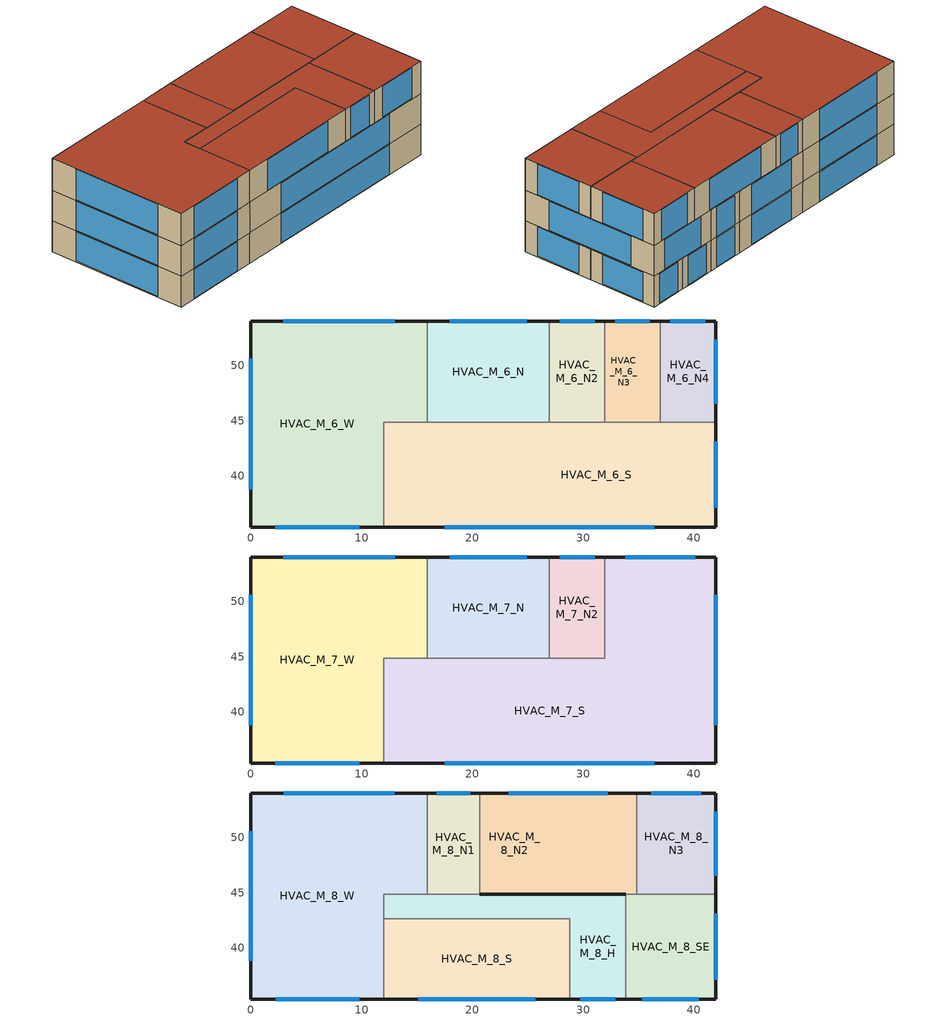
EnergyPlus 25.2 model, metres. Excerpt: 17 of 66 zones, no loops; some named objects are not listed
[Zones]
HVAC_M_6_N
 floor to HVAC_M_5_N1 (Interior Floor): 26.95,54 26.95,44.85 15.9,44.85 15.9,54 z28.6
 wall outside (ASHRAE 189.1-2009 ExtWall Mass ClimateZone 6): 26.95,54 15.9,54 z28.6:32.6
 wall to HVAC_M_6_N2 (Interior Wall): 26.95,44.85 26.95,54 z28.6:32.6
 wall to HVAC_M_6_S (Interior Wall): 15.9,44.85 26.95,44.85 z28.6:32.6
 wall to HVAC_M_6_W (Interior Wall): 15.9,54 15.9,44.85 z28.6:32.6
 window (ASHRAE 189.1-2009 ExtWindow ClimateZone 6): 24.91,54 17.94,54 z28.7:32.5
HVAC_M_6_N2
 floor to HVAC_M_5_N2 (Interior Floor): 31.95,54 31.95,44.85 26.95,44.85 26.95,54 z28.6
 wall outside (ASHRAE 189.1-2009 ExtWall Mass ClimateZone 6): 31.95,54 26.95,54 z28.6:32.6
 wall to HVAC_M_6_N3 (Interior Wall): 31.95,44.85 31.95,54 z28.6:32.6
 wall to HVAC_M_6_S (Interior Wall): 26.95,44.85 31.95,44.85 z28.6:32.6
 window (ASHRAE 189.1-2009 ExtWindow ClimateZone 6): 31.03,54 27.87,54 z28.7:32.5
HVAC_M_6_N3
 floor to HVAC_M_5_N2 (Interior Floor): 35.35,54 35.35,44.85 31.95,44.85 31.95,54 z28.6
 floor to HVAC_M_5_N3 (Interior Floor): 36.95,54 36.95,44.85 35.35,44.85 35.35,54 z28.6
 wall outside (ASHRAE 189.1-2009 ExtWall Mass ClimateZone 6): 36.95,54 31.95,54 z28.6:32.6
 wall to HVAC_M_6_N4 (Interior Wall): 36.95,44.85 36.95,54 z28.6:32.6
 wall to HVAC_M_6_S (Interior Wall): 31.95,44.85 36.95,44.85 z28.6:32.6
 window (ASHRAE 189.1-2009 ExtWindow ClimateZone 6): 36.03,54 32.87,54 z28.7:32.5
HVAC_M_6_N4
 floor to HVAC_M_5_N3 (Interior Floor): 41.95,54 41.95,44.85 36.95,44.85 36.95,54 z28.6
 wall outside (ASHRAE 189.1-2009 ExtWall Mass ClimateZone 6): 41.95,44.85 41.95,54 36.95,54 z28.6:32.6
 wall to HVAC_M_6_S (Interior Wall): 36.95,44.85 41.95,44.85 z28.6:32.6
 window (ASHRAE 189.1-2009 ExtWindow ClimateZone 6): 41.95,46.54 41.95,52.31 / 41.03,54 37.87,54 z28.7:32.5
HVAC_M_6_S
 floor to HVAC_M_5_S (Interior Floor): 20.4,42.65 20.4,35.4 12,35.4 12,42.65 z28.6
 floor to HVAC_M_5_SE (Interior Floor): 41.95,44.85 41.95,35.4 20.4,35.4 20.4,42.65 12,42.65 12,44.85 z28.6
 wall outside (ASHRAE 189.1-2009 ExtWall Mass ClimateZone 6): 12,35.4 41.95,35.4 41.95,44.85 z28.6:32.6
 wall to HVAC_M_6_W (Interior Wall): 15.9,44.85 12,44.85 12,35.4 z28.6:32.6
 window (ASHRAE 189.1-2009 ExtWindow ClimateZone 6): 41.95,37.14 41.95,43.11 / 17.52,35.4 36.43,35.4 z28.7:32.5
HVAC_M_6_W
 floor to HVAC_M_5_W (Interior Floor): 15.9,54 15.9,44.85 12,44.85 12,35.4 0,35.4 0,54 z28.6
 wall outside (ASHRAE 189.1-2009 ExtWall Mass ClimateZone 6): 15.9,54 0,54 0,35.4 12,35.4 z28.6:32.6
 window (ASHRAE 189.1-2009 ExtWindow ClimateZone 6): 12.97,54 2.93,54 / 2.21,35.4 9.79,35.4 / 0,50.57 0,38.83 z28.7:32.5
HVAC_M_7_N
 floor to HVAC_M_6_N (Interior Floor): 26.95,54 26.95,44.85 15.9,44.85 15.9,54 z32.6
 wall outside (ASHRAE 189.1-2009 ExtWall Mass ClimateZone 6): 26.95,54 15.9,54 z32.6:36.6
 wall to HVAC_M_7_N2 (Interior Wall): 26.95,44.85 26.95,54 z32.6:36.6
 wall to HVAC_M_7_S (Interior Wall): 15.9,44.85 26.95,44.85 z32.6:36.6
 wall to HVAC_M_7_W (Interior Wall): 15.9,54 15.9,44.85 z32.6:36.6
 window (ASHRAE 189.1-2009 ExtWindow ClimateZone 6): 24.91,54 17.94,54 z32.7:36.5
HVAC_M_7_N2
 floor to HVAC_M_6_N2 (Interior Floor): 31.95,54 31.95,44.85 26.95,44.85 26.95,54 z32.6
 wall outside (ASHRAE 189.1-2009 ExtWall Mass ClimateZone 6): 31.95,54 26.95,54 z32.6:36.6
 wall to HVAC_M_7_S (Interior Wall): 26.95,44.85 31.95,44.85 31.95,54 z32.6:36.6
 window (ASHRAE 189.1-2009 ExtWindow ClimateZone 6): 31.03,54 27.87,54 z32.7:36.5
HVAC_M_7_S
 floor to HVAC_M_6_S (Interior Floor): 41.95,44.85 41.95,35.4 12,35.4 12,44.85 z32.6
 floor to HVAC_M_6_N3 (Interior Floor): 36.95,54 36.95,44.85 31.95,44.85 31.95,54 z32.6
 floor to HVAC_M_6_N4 (Interior Floor): 41.95,54 41.95,44.85 36.95,44.85 36.95,54 z32.6
 wall outside (ASHRAE 189.1-2009 ExtWall Mass ClimateZone 6): 12,35.4 41.95,35.4 41.95,54 31.95,54 z32.6:36.6
 wall to HVAC_M_7_W (Interior Wall): 15.9,44.85 12,44.85 12,35.4 z32.6:36.6
 window (ASHRAE 189.1-2009 ExtWindow ClimateZone 6): 41.95,38.83 41.95,50.57 / 40.11,54 33.79,54 / 17.52,35.4 36.43,35.4 z32.7:36.5
HVAC_M_7_W
 floor to HVAC_M_6_W (Interior Floor): 15.9,54 15.9,44.85 12,44.85 12,35.4 0,35.4 0,54 z32.6
 wall outside (ASHRAE 189.1-2009 ExtWall Mass ClimateZone 6): 15.9,54 0,54 0,35.4 12,35.4 z32.6:36.6
 window (ASHRAE 189.1-2009 ExtWindow ClimateZone 6): 12.97,54 2.93,54 / 2.21,35.4 9.79,35.4 / 0,50.57 0,38.83 z32.7:36.5
HVAC_M_8_H
 floor to HVAC_M_7_S (Interior Floor): 33.85,44.85 33.85,35.4 28.8,35.4 28.8,42.65 12,42.65 12,44.85 z36.6
 wall outside (Interior Wall): 33.85,44.85 20.65,44.85 z36.6:40.8
 wall outside (ASHRAE 189.1-2009 ExtWall Mass ClimateZone 6): 28.8,35.4 33.85,35.4 z36.6:40.8
 wall to HVAC_M_8_SE (Interior Wall): 33.85,35.4 33.85,44.85 z36.6:40.8
 wall to HVAC_M_8_W (Interior Wall): 15.9,44.85 12,44.85 12,42.65 z36.6:40.8
 wall to HVAC_M_8_N1 (Interior Wall): 20.65,44.85 15.9,44.85 z36.6:40.8
 wall to HVAC_M_8_S (Interior Wall): 12,42.65 28.8,42.65 28.8,35.4 z36.6:40.8
 window (ASHRAE 189.1-2009 ExtWindow ClimateZone 6): 29.73,35.4 32.92,35.4 z36.7:40.7
 roof outside (ASHRAE 189.1-2009 ExtRoof Metal ClimateZone 6): 33.85,35.4 33.85,44.85 12,44.85 12,42.65 28.8,42.65 28.8,35.4 z40.8
HVAC_M_8_N1
 floor to HVAC_M_7_N (Interior Floor): 20.67,53.99 20.67,44.85 15.9,44.85 15.9,53.99 z36.6
 wall outside (ASHRAE 189.1-2009 ExtWall Mass ClimateZone 6): 20.67,53.99 15.9,53.99 z36.6:40.8
 wall to HVAC_M_8_N2 (Interior Wall): 20.67,44.85 20.67,53.99 z36.6:40.8
 wall to HVAC_M_8_W (Interior Wall): 15.9,53.99 15.9,44.85 z36.6:40.8
 window (ASHRAE 189.1-2009 ExtWindow ClimateZone 6): 19.79,53.99 16.78,53.99 z36.7:40.7
 roof outside (ASHRAE 189.1-2009 ExtRoof Metal ClimateZone 6): 20.67,44.85 20.67,53.99 15.9,53.99 15.9,44.85 z40.8
HVAC_M_8_N2
 floor to HVAC_M_7_N (Interior Floor): 26.95,54 26.95,44.85 20.67,44.85 20.67,54 z36.6
 floor to HVAC_M_7_N2 (Interior Floor): 31.95,54 31.95,44.85 26.95,44.85 26.95,54 z36.6
 floor to HVAC_M_7_S (Interior Floor): 34.85,54 34.85,44.85 31.95,44.85 31.95,54 z36.6
 wall outside (ASHRAE 189.1-2009 ExtWall Mass ClimateZone 6): 34.85,54 20.67,54 z36.6:40.8
 wall outside (Interior Wall): 20.67,44.85 33.85,44.85 z36.6:40.8
 wall to HVAC_M_8_N3 (Interior Wall): 34.85,44.85 34.85,54 z36.6:40.8
 wall to HVAC_M_8_SE (Interior Wall): 33.85,44.85 34.85,44.85 z36.6:40.8
 window (ASHRAE 189.1-2009 ExtWindow ClimateZone 6): 32.23,54 23.29,54 z36.7:40.7
 roof outside (ASHRAE 189.1-2009 ExtRoof Metal ClimateZone 6): 34.85,44.85 34.85,54 20.67,54 20.67,44.85 z40.8
HVAC_M_8_N3
 floor to HVAC_M_7_S (Interior Floor): 41.95,54 41.95,44.85 34.85,44.85 34.85,54 z36.6
 wall outside (ASHRAE 189.1-2009 ExtWall Mass ClimateZone 6): 41.95,44.85 41.95,54 34.85,54 z36.6:40.8
 wall to HVAC_M_8_SE (Interior Wall): 34.85,44.85 41.95,44.85 z36.6:40.8
 window (ASHRAE 189.1-2009 ExtWindow ClimateZone 6): 41.95,46.54 41.95,52.31 / 40.64,54 36.16,54 z36.7:40.7
 roof outside (ASHRAE 189.1-2009 ExtRoof Metal ClimateZone 6): 41.95,44.85 41.95,54 34.85,54 34.85,44.85 z40.8
HVAC_M_8_S
 floor to HVAC_M_7_S (Interior Floor): 28.8,42.65 28.8,35.4 12,35.4 12,42.65 z36.6
 wall outside (ASHRAE 189.1-2009 ExtWall Mass ClimateZone 6): 12,35.4 28.8,35.4 z36.6:40.8
 wall to HVAC_M_8_W (Interior Wall): 12,42.65 12,35.4 z36.6:40.8
 window (ASHRAE 189.1-2009 ExtWindow ClimateZone 6): 15.11,35.4 25.69,35.4 z36.7:40.7
 roof outside (ASHRAE 189.1-2009 ExtRoof Metal ClimateZone 6): 28.8,35.4 28.8,42.65 12,42.65 12,35.4 z40.8
HVAC_M_8_SE
 floor to HVAC_M_7_S (Interior Floor): 41.95,44.85 41.95,35.4 33.85,35.4 33.85,44.85 z36.6
 wall outside (ASHRAE 189.1-2009 ExtWall Mass ClimateZone 6): 33.85,35.4 41.95,35.4 41.95,44.85 z36.6:40.8
 window (ASHRAE 189.1-2009 ExtWindow ClimateZone 6): 41.95,37.15 41.95,43.1 / 35.35,35.4 40.45,35.4 z36.7:40.7
 roof outside (ASHRAE 189.1-2009 ExtRoof Metal ClimateZone 6): 41.95,35.4 41.95,44.85 33.85,44.85 33.85,35.4 z40.8
HVAC_M_8_W
 floor to HVAC_M_7_W (Interior Floor): 15.9,54 15.9,44.85 12,44.85 12,35.4 0,35.4 0,54 z36.6
 wall outside (ASHRAE 189.1-2009 ExtWall Mass ClimateZone 6): 15.9,54 0,54 0,35.4 12,35.4 z36.6:40.8
 window (ASHRAE 189.1-2009 ExtWindow ClimateZone 6): 12.96,54 2.94,54 / 2.22,35.4 9.78,35.4 / 0,50.56 0,38.84 z36.7:40.7
 roof outside (ASHRAE 189.1-2009 ExtRoof Metal ClimateZone 6): 12,35.4 12,44.85 15.9,44.85 15.9,54 0,54 0,35.4 z40.8
[Building]
KOMSA: Terrain=City
[Site:Location]
Daejeon.WS: Latitude {deg}=36.3719; Longitude {deg}=127.3722; Time Zone {hr}=9; Elevation {m}=69.8
[SizingPeriod:DesignDay] Day of Month=21; Dry-Bulb Temperature Range Modifier Type=DefaultMultipliers; Barometric Pressure {Pa}=100489; Rain Indicator=No; Snow Indicator=No; Daylight Saving Time Indicator=No; Begin Environment Reset Mode=FullResetAtBeginEnvironment
Name | Month | Day Type | Maximum Dry-Bulb Temperature {C} | Daily Dry-Bulb Temperature Range {deltaC} | Humidity Condition Type | Wetbulb or DewPoint at Maximum Dry-Bulb {C} | Wind Speed {m/s} | Wind Direction {deg} | Solar Model Indicator | ASHRAE Clear Sky Optical Depth for Beam Irradiance (taub) | ASHRAE Clear Sky Optical Depth for Diffuse Irradiance (taud) | Enthalpy at Maximum Dry-Bulb {J/kg} | Sky Clearness
Daejeon.WS Ann Clg .4% Condns DB=>MWB | 8 | SummerDesignDay | 33.1 | 9.5 | Wetbulb | 25.8 | 2.1 | 250 | ASHRAETau2017 | 0.568 | 1.947
Daejeon.WS Ann Clg .4% Condns DP=>MDB | 8 | SummerDesignDay | 29.2 | 7.4 | Dewpoint | 25.9 | 2.1 | 250 | ASHRAETau2017 | 0.568 | 1.947
Daejeon.WS Ann Clg .4% Condns Enth=>MDB | 8 | SummerDesignDay | 31.3 | 7.4 | Enthalpy |  | 2.1 | 250 | ASHRAETau2017 | 0.568 | 1.947 | 85300
Daejeon.WS Ann Clg .4% Condns WB=>MDB | 8 | SummerDesignDay | 31.1 | 8.3 | Wetbulb | 26.9 | 2.1 | 250 | ASHRAETau2017 | 0.568 | 1.947
Daejeon.WS Ann Htg 99% Condns DB | 1 | WinterDesignDay | -8.8 | 0 | Wetbulb | -8.8 | 0.8 | 320 | ASHRAEClearSky |  |  |  | 0
Daejeon.WS Ann Htg 99.6% Condns DB | 1 | WinterDesignDay | -10.7 | 0 | Wetbulb | -10.7 | 0.8 | 320 | ASHRAEClearSky |  |  |  | 0
Daejeon.WS Ann Htg Wind 99% Condns WS=>MCDB | 1 | WinterDesignDay | -1.2 | 0 | Wetbulb | -1.2 | 6.8 | 320 | ASHRAEClearSky |  |  |  | 0
Daejeon.WS Ann Htg Wind 99.6% Condns WS=>MCDB | 1 | WinterDesignDay | -1.8 | 0 | Wetbulb | -1.8 | 8.2 | 320 | ASHRAEClearSky |  |  |  | 0
Daejeon.WS Ann Hum_n 99% Condns DP=>MCDB | 1 | WinterDesignDay | -4.2 | 0 | Dewpoint | -16.4 | 0.8 | 320 | ASHRAEClearSky |  |  |  | 0
Daejeon.WS Ann Hum_n 99.6% Condns DP=>MCDB | 1 | WinterDesignDay | -4.8 | 0 | Dewpoint | -18.4 | 0.8 | 320 | ASHRAEClearSky |  |  |  | 0
Daejeon.WS April .4% Condns DB=>MCWB | 4 | SummerDesignDay | 26.9 | 12.3 | Wetbulb | 16.2 | 2 | 250 | ASHRAETau2017 | 0.591 | 1.711
Daejeon.WS April .4% Condns WB=>MCDB | 4 | SummerDesignDay | 22.9 | 12.3 | Wetbulb | 19.1 | 2 | 250 | ASHRAETau2017 | 0.591 | 1.711
Daejeon.WS April 10% Condns DB=>MCWB | 4 | SummerDesignDay | 20.3 | 15.7 | Wetbulb | 12.4 | 2 | 250 | ASHRAETau2017 | 0.591 | 1.711
Daejeon.WS April 10% Condns WB=>MCDB | 4 | SummerDesignDay | 18.3 | 12.3 | Wetbulb | 13.6 | 2 | 250 | ASHRAETau2017 | 0.591 | 1.711
Daejeon.WS April 2% Condns DB=>MCWB | 4 | SummerDesignDay | 24.5 | 12.3 | Wetbulb | 14.4 | 2 | 250 | ASHRAETau2017 | 0.591 | 1.711
Daejeon.WS April 2% Condns WB=>MCDB | 4 | SummerDesignDay | 21.8 | 12.3 | Wetbulb | 16.7 | 2 | 250 | ASHRAETau2017 | 0.591 | 1.711
Daejeon.WS April 5% Condns DB=>MCWB | 4 | SummerDesignDay | 22.5 | 15.7 | Wetbulb | 13.4 | 2 | 250 | ASHRAETau2017 | 0.591 | 1.711
Daejeon.WS April 5% Condns WB=>MCDB | 4 | SummerDesignDay | 20.1 | 12.3 | Wetbulb | 15.1 | 2 | 250 | ASHRAETau2017 | 0.591 | 1.711
Daejeon.WS August .4% Condns DB=>MCWB | 8 | SummerDesignDay | 35.3 | 7.4 | Wetbulb | 26.4 | 1.6 | 250 | ASHRAETau2017 | 0.568 | 1.947
Daejeon.WS August .4% Condns WB=>MCDB | 8 | SummerDesignDay | 32.5 | 7.4 | Wetbulb | 28 | 1.6 | 250 | ASHRAETau2017 | 0.568 | 1.947
Daejeon.WS August 10% Condns DB=>MCWB | 8 | SummerDesignDay | 30.9 | 9.5 | Wetbulb | 25 | 1.6 | 250 | ASHRAETau2017 | 0.568 | 1.947
Daejeon.WS August 10% Condns WB=>MCDB | 8 | SummerDesignDay | 29.5 | 8.3 | Wetbulb | 25.8 | 1.6 | 250 | ASHRAETau2017 | 0.568 | 1.947
Daejeon.WS August 2% Condns DB=>MCWB | 8 | SummerDesignDay | 33.7 | 7.4 | Wetbulb | 26.3 | 1.6 | 250 | ASHRAETau2017 | 0.568 | 1.947
Daejeon.WS August 2% Condns WB=>MCDB | 8 | SummerDesignDay | 31.5 | 7.4 | Wetbulb | 27.1 | 1.6 | 250 | ASHRAETau2017 | 0.568 | 1.947
Daejeon.WS August 5% Condns DB=>MCWB | 8 | SummerDesignDay | 32.2 | 9.5 | Wetbulb | 25.5 | 1.6 | 250 | ASHRAETau2017 | 0.568 | 1.947
Daejeon.WS August 5% Condns WB=>MCDB | 8 | SummerDesignDay | 30.5 | 8.3 | Wetbulb | 26.4 | 1.6 | 250 | ASHRAETau2017 | 0.568 | 1.947
Daejeon.WS December .4% Condns DB=>MCWB | 12 | SummerDesignDay | 13.5 | 9.4 | Wetbulb | 8.8 | 1.3 | 250 | ASHRAETau2017 | 0.433 | 1.973
Daejeon.WS December .4% Condns WB=>MCDB | 12 | SummerDesignDay | 11.9 | 9.4 | Wetbulb | 9.9 | 1.3 | 250 | ASHRAETau2017 | 0.433 | 1.973
Daejeon.WS December 10% Condns DB=>MCWB | 12 | SummerDesignDay | 7.4 | 11.6 | Wetbulb | 4.6 | 1.3 | 250 | ASHRAETau2017 | 0.433 | 1.973
Daejeon.WS December 10% Condns WB=>MCDB | 12 | SummerDesignDay | 7.2 | 10.9 | Wetbulb | 4.8 | 1.3 | 250 | ASHRAETau2017 | 0.433 | 1.973
Daejeon.WS December 2% Condns DB=>MCWB | 12 | SummerDesignDay | 11 | 9.4 | Wetbulb | 7.2 | 1.3 | 250 | ASHRAETau2017 | 0.433 | 1.973
Daejeon.WS December 2% Condns WB=>MCDB | 12 | SummerDesignDay | 10.2 | 9.4 | Wetbulb | 8 | 1.3 | 250 | ASHRAETau2017 | 0.433 | 1.973
Daejeon.WS December 5% Condns DB=>MCWB | 12 | SummerDesignDay | 9.1 | 11.6 | Wetbulb | 5.9 | 1.3 | 250 | ASHRAETau2017 | 0.433 | 1.973
Daejeon.WS December 5% Condns WB=>MCDB | 12 | SummerDesignDay | 8.7 | 10.9 | Wetbulb | 6.3 | 1.3 | 250 | ASHRAETau2017 | 0.433 | 1.973
Daejeon.WS February .4% Condns DB=>MCWB | 2 | SummerDesignDay | 15.2 | 10.3 | Wetbulb | 10.2 | 1.6 | 250 | ASHRAETau2017 | 0.48 | 1.879
Daejeon.WS February .4% Condns WB=>MCDB | 2 | SummerDesignDay | 13.7 | 10.3 | Wetbulb | 11.6 | 1.6 | 250 | ASHRAETau2017 | 0.48 | 1.879
Daejeon.WS February 10% Condns DB=>MCWB | 2 | SummerDesignDay | 7.9 | 12.5 | Wetbulb | 3.8 | 1.6 | 250 | ASHRAETau2017 | 0.48 | 1.879
Daejeon.WS February 10% Condns WB=>MCDB | 2 | SummerDesignDay | 7.3 | 11.5 | Wetbulb | 4.2 | 1.6 | 250 | ASHRAETau2017 | 0.48 | 1.879
Daejeon.WS February 2% Condns DB=>MCWB | 2 | SummerDesignDay | 11.9 | 10.3 | Wetbulb | 6.6 | 1.6 | 250 | ASHRAETau2017 | 0.48 | 1.879
Daejeon.WS February 2% Condns WB=>MCDB | 2 | SummerDesignDay | 10.7 | 10.3 | Wetbulb | 7.8 | 1.6 | 250 | ASHRAETau2017 | 0.48 | 1.879
Daejeon.WS February 5% Condns DB=>MCWB | 2 | SummerDesignDay | 9.9 | 12.5 | Wetbulb | 5.4 | 1.6 | 250 | ASHRAETau2017 | 0.48 | 1.879
Daejeon.WS February 5% Condns WB=>MCDB | 2 | SummerDesignDay | 9.1 | 11.5 | Wetbulb | 5.7 | 1.6 | 250 | ASHRAETau2017 | 0.48 | 1.879
Daejeon.WS January .4% Condns DB=>MCWB | 1 | SummerDesignDay | 11.2 | 9.3 | Wetbulb | 7.5 | 1.5 | 250 | ASHRAETau2017 | 0.436 | 1.945
Daejeon.WS January .4% Condns WB=>MCDB | 1 | SummerDesignDay | 10.6 | 9.3 | Wetbulb | 8.2 | 1.5 | 250 | ASHRAETau2017 | 0.436 | 1.945
Daejeon.WS January 10% Condns DB=>MCWB | 1 | SummerDesignDay | 4.7 | 10.7 | Wetbulb | 2 | 1.5 | 250 | ASHRAETau2017 | 0.436 | 1.945
Daejeon.WS January 10% Condns WB=>MCDB | 1 | SummerDesignDay | 4.4 | 9.7 | Wetbulb | 2.3 | 1.5 | 250 | ASHRAETau2017 | 0.436 | 1.945
Daejeon.WS January 2% Condns DB=>MCWB | 1 | SummerDesignDay | 8.2 | 9.3 | Wetbulb | 4.5 | 1.5 | 250 | ASHRAETau2017 | 0.436 | 1.945
Daejeon.WS January 2% Condns WB=>MCDB | 1 | SummerDesignDay | 7.5 | 9.3 | Wetbulb | 5.4 | 1.5 | 250 | ASHRAETau2017 | 0.436 | 1.945
Daejeon.WS January 5% Condns DB=>MCWB | 1 | SummerDesignDay | 6.3 | 10.7 | Wetbulb | 3.2 | 1.5 | 250 | ASHRAETau2017 | 0.436 | 1.945
Daejeon.WS January 5% Condns WB=>MCDB | 1 | SummerDesignDay | 5.6 | 9.7 | Wetbulb | 3.7 | 1.5 | 250 | ASHRAETau2017 | 0.436 | 1.945
Daejeon.WS July .4% Condns DB=>MCWB | 7 | SummerDesignDay | 34.9 | 7.1 | Wetbulb | 27 | 1.7 | 250 | ASHRAETau2017 | 0.621 | 1.818
Daejeon.WS July .4% Condns WB=>MCDB | 7 | SummerDesignDay | 32.4 | 7.1 | Wetbulb | 27.9 | 1.7 | 250 | ASHRAETau2017 | 0.621 | 1.818
Daejeon.WS July 10% Condns DB=>MCWB | 7 | SummerDesignDay | 30.1 | 9.3 | Wetbulb | 24.8 | 1.7 | 250 | ASHRAETau2017 | 0.621 | 1.818
Daejeon.WS July 10% Condns WB=>MCDB | 7 | SummerDesignDay | 28.9 | 8.1 | Wetbulb | 25.6 | 1.7 | 250 | ASHRAETau2017 | 0.621 | 1.818
Daejeon.WS July 2% Condns DB=>MCWB | 7 | SummerDesignDay | 32.9 | 7.1 | Wetbulb | 25.9 | 1.7 | 250 | ASHRAETau2017 | 0.621 | 1.818
Daejeon.WS July 2% Condns WB=>MCDB | 7 | SummerDesignDay | 31 | 7.1 | Wetbulb | 26.9 | 1.7 | 250 | ASHRAETau2017 | 0.621 | 1.818
Daejeon.WS July 5% Condns DB=>MCWB | 7 | SummerDesignDay | 31.5 | 9.3 | Wetbulb | 25.3 | 1.7 | 250 | ASHRAETau2017 | 0.621 | 1.818
Daejeon.WS July 5% Condns WB=>MCDB | 7 | SummerDesignDay | 29.8 | 8.1 | Wetbulb | 26.2 | 1.7 | 250 | ASHRAETau2017 | 0.621 | 1.818
Daejeon.WS June .4% Condns DB=>MCWB | 6 | SummerDesignDay | 32 | 9.7 | Wetbulb | 21 | 1.6 | 250 | ASHRAETau2017 | 0.672 | 1.649
Daejeon.WS June .4% Condns WB=>MCDB | 6 | SummerDesignDay | 27.7 | 9.7 | Wetbulb | 24.3 | 1.6 | 250 | ASHRAETau2017 | 0.672 | 1.649
Daejeon.WS June 10% Condns DB=>MCWB | 6 | SummerDesignDay | 28 | 12.3 | Wetbulb | 20.2 | 1.6 | 250 | ASHRAETau2017 | 0.672 | 1.649
Daejeon.WS June 10% Condns WB=>MCDB | 6 | SummerDesignDay | 25.8 | 8.9 | Wetbulb | 21.8 | 1.6 | 250 | ASHRAETau2017 | 0.672 | 1.649
Daejeon.WS June 2% Condns DB=>MCWB | 6 | SummerDesignDay | 30.3 | 9.7 | Wetbulb | 20.8 | 1.6 | 250 | ASHRAETau2017 | 0.672 | 1.649
Daejeon.WS June 2% Condns WB=>MCDB | 6 | SummerDesignDay | 26.8 | 9.7 | Wetbulb | 23.4 | 1.6 | 250 | ASHRAETau2017 | 0.672 | 1.649
Daejeon.WS June 5% Condns DB=>MCWB | 6 | SummerDesignDay | 29.2 | 12.3 | Wetbulb | 20.5 | 1.6 | 250 | ASHRAETau2017 | 0.672 | 1.649
Daejeon.WS June 5% Condns WB=>MCDB | 6 | SummerDesignDay | 26.2 | 8.9 | Wetbulb | 22.6 | 1.6 | 250 | ASHRAETau2017 | 0.672 | 1.649
Daejeon.WS March .4% Condns DB=>MCWB | 3 | SummerDesignDay | 20.9 | 11.3 | Wetbulb | 12.4 | 1.9 | 250 | ASHRAETau2017 | 0.563 | 1.725
Daejeon.WS March .4% Condns WB=>MCDB | 3 | SummerDesignDay | 18.2 | 11.3 | Wetbulb | 14.3 | 1.9 | 250 | ASHRAETau2017 | 0.563 | 1.725
Daejeon.WS March 10% Condns DB=>MCWB | 3 | SummerDesignDay | 13.7 | 14.3 | Wetbulb | 7.9 | 1.9 | 250 | ASHRAETau2017 | 0.563 | 1.725
Daejeon.WS March 10% Condns WB=>MCDB | 3 | SummerDesignDay | 12.6 | 11.9 | Wetbulb | 8.5 | 1.9 | 250 | ASHRAETau2017 | 0.563 | 1.725
Daejeon.WS March 2% Condns DB=>MCWB | 3 | SummerDesignDay | 18 | 11.3 | Wetbulb | 10.3 | 1.9 | 250 | ASHRAETau2017 | 0.563 | 1.725
Daejeon.WS March 2% Condns WB=>MCDB | 3 | SummerDesignDay | 16.3 | 11.3 | Wetbulb | 12.2 | 1.9 | 250 | ASHRAETau2017 | 0.563 | 1.725
Daejeon.WS March 5% Condns DB=>MCWB | 3 | SummerDesignDay | 15.7 | 14.3 | Wetbulb | 8.9 | 1.9 | 250 | ASHRAETau2017 | 0.563 | 1.725
Daejeon.WS March 5% Condns WB=>MCDB | 3 | SummerDesignDay | 13.8 | 11.9 | Wetbulb | 10.1 | 1.9 | 250 | ASHRAETau2017 | 0.563 | 1.725
Daejeon.WS May .4% Condns DB=>MCWB | 5 | SummerDesignDay | 29.8 | 11.8 | Wetbulb | 17.9 | 1.8 | 250 | ASHRAETau2017 | 0.604 | 1.726
Daejeon.WS May .4% Condns WB=>MCDB | 5 | SummerDesignDay | 25.4 | 11.8 | Wetbulb | 21.6 | 1.8 | 250 | ASHRAETau2017 | 0.604 | 1.726
Daejeon.WS May 10% Condns DB=>MCWB | 5 | SummerDesignDay | 25 | 14.5 | Wetbulb | 16.4 | 1.8 | 250 | ASHRAETau2017 | 0.604 | 1.726
Daejeon.WS May 10% Condns WB=>MCDB | 5 | SummerDesignDay | 22.4 | 11.2 | Wetbulb | 17.6 | 1.8 | 250 | ASHRAETau2017 | 0.604 | 1.726
Daejeon.WS May 2% Condns DB=>MCWB | 5 | SummerDesignDay | 27.9 | 11.8 | Wetbulb | 17.2 | 1.8 | 250 | ASHRAETau2017 | 0.604 | 1.726
Daejeon.WS May 2% Condns WB=>MCDB | 5 | SummerDesignDay | 24.5 | 11.8 | Wetbulb | 19.8 | 1.8 | 250 | ASHRAETau2017 | 0.604 | 1.726
Daejeon.WS May 5% Condns DB=>MCWB | 5 | SummerDesignDay | 26.5 | 14.5 | Wetbulb | 16.8 | 1.8 | 250 | ASHRAETau2017 | 0.604 | 1.726
Daejeon.WS May 5% Condns WB=>MCDB | 5 | SummerDesignDay | 23.4 | 11.2 | Wetbulb | 18.6 | 1.8 | 250 | ASHRAETau2017 | 0.604 | 1.726
Daejeon.WS November .4% Condns DB=>MCWB | 11 | SummerDesignDay | 20.8 | 10.5 | Wetbulb | 14.6 | 1.3 | 250 | ASHRAETau2017 | 0.461 | 1.979
Daejeon.WS November .4% Condns WB=>MCDB | 11 | SummerDesignDay | 18.9 | 10.5 | Wetbulb | 16.2 | 1.3 | 250 | ASHRAETau2017 | 0.461 | 1.979
Daejeon.WS November 10% Condns DB=>MCWB | 11 | SummerDesignDay | 14.6 | 13 | Wetbulb | 10.8 | 1.3 | 250 | ASHRAETau2017 | 0.461 | 1.979
Daejeon.WS November 10% Condns WB=>MCDB | 11 | SummerDesignDay | 14.1 | 10.7 | Wetbulb | 11.3 | 1.3 | 250 | ASHRAETau2017 | 0.461 | 1.979
Daejeon.WS November 2% Condns DB=>MCWB | 11 | SummerDesignDay | 18.2 | 10.5 | Wetbulb | 13 | 1.3 | 250 | ASHRAETau2017 | 0.461 | 1.979
Daejeon.WS November 2% Condns WB=>MCDB | 11 | SummerDesignDay | 16.8 | 10.5 | Wetbulb | 14.3 | 1.3 | 250 | ASHRAETau2017 | 0.461 | 1.979
Daejeon.WS November 5% Condns DB=>MCWB | 11 | SummerDesignDay | 16.4 | 13 | Wetbulb | 12.1 | 1.3 | 250 | ASHRAETau2017 | 0.461 | 1.979
Daejeon.WS November 5% Condns WB=>MCDB | 11 | SummerDesignDay | 15.7 | 10.7 | Wetbulb | 12.9 | 1.3 | 250 | ASHRAETau2017 | 0.461 | 1.979
Daejeon.WS October .4% Condns DB=>MCWB | 10 | SummerDesignDay | 25.5 | 11.1 | Wetbulb | 18.6 | 1.2 | 250 | ASHRAETau2017 | 0.477 | 2.005
Daejeon.WS October .4% Condns WB=>MCDB | 10 | SummerDesignDay | 23.6 | 11.1 | Wetbulb | 21.4 | 1.2 | 250 | ASHRAETau2017 | 0.477 | 2.005
Daejeon.WS October 10% Condns DB=>MCWB | 10 | SummerDesignDay | 20.9 | 12.3 | Wetbulb | 15.7 | 1.2 | 250 | ASHRAETau2017 | 0.477 | 2.005
Daejeon.WS October 10% Condns WB=>MCDB | 10 | SummerDesignDay | 19.9 | 9.6 | Wetbulb | 16.5 | 1.2 | 250 | ASHRAETau2017 | 0.477 | 2.005
Daejeon.WS October 2% Condns DB=>MCWB | 10 | SummerDesignDay | 23.9 | 11.1 | Wetbulb | 17.3 | 1.2 | 250 | ASHRAETau2017 | 0.477 | 2.005
Daejeon.WS October 2% Condns WB=>MCDB | 10 | SummerDesignDay | 21.7 | 11.1 | Wetbulb | 19.3 | 1.2 | 250 | ASHRAETau2017 | 0.477 | 2.005
Daejeon.WS October 5% Condns DB=>MCWB | 10 | SummerDesignDay | 22.4 | 12.3 | Wetbulb | 16.6 | 1.2 | 250 | ASHRAETau2017 | 0.477 | 2.005
Daejeon.WS October 5% Condns WB=>MCDB | 10 | SummerDesignDay | 20.7 | 9.6 | Wetbulb | 17.7 | 1.2 | 250 | ASHRAETau2017 | 0.477 | 2.005
Daejeon.WS September .4% Condns DB=>MCWB | 9 | SummerDesignDay | 30.8 | 9.1 | Wetbulb | 23 | 1.4 | 250 | ASHRAETau2017 | 0.494 | 2.087
Daejeon.WS September .4% Condns WB=>MCDB | 9 | SummerDesignDay | 28.2 | 9.1 | Wetbulb | 25.1 | 1.4 | 250 | ASHRAETau2017 | 0.494 | 2.087
Daejeon.WS September 10% Condns DB=>MCWB | 9 | SummerDesignDay | 26.5 | 10.4 | Wetbulb | 20.8 | 1.4 | 250 | ASHRAETau2017 | 0.494 | 2.087
Daejeon.WS September 10% Condns WB=>MCDB | 9 | SummerDesignDay | 25.1 | 8.1 | Wetbulb | 22 | 1.4 | 250 | ASHRAETau2017 | 0.494 | 2.087
Daejeon.WS September 2% Condns DB=>MCWB | 9 | SummerDesignDay | 29 | 9.1 | Wetbulb | 21.9 | 1.4 | 250 | ASHRAETau2017 | 0.494 | 2.087
Daejeon.WS September 2% Condns WB=>MCDB | 9 | SummerDesignDay | 27 | 9.1 | Wetbulb | 24.1 | 1.4 | 250 | ASHRAETau2017 | 0.494 | 2.087
Daejeon.WS September 5% Condns DB=>MCWB | 9 | SummerDesignDay | 27.7 | 10.4 | Wetbulb | 21.4 | 1.4 | 250 | ASHRAETau2017 | 0.494 | 2.087
Daejeon.WS September 5% Condns WB=>MCDB | 9 | SummerDesignDay | 25.7 | 8.1 | Wetbulb | 23 | 1.4 | 250 | ASHRAETau2017 | 0.494 | 2.087
[Site:GroundTemperature:Undisturbed:KusudaAchenbach]
GHX Ground Temps: 4, 920, 2400, 14.5, 10, 15
[Material] Thermal Absorptance=0.9
Name | Roughness | Thickness {m} | Conductivity {W/m-K} | Density {kg/m3} | Specific Heat {J/kg-K} | Solar Absorptance | Visible Absorptance
1/2IN Gypsum | Smooth | 0.0127 | 0.16 | 784.9 | 830 | 0.4 | 0.4
1IN Stucco | Smooth | 0.0253 | 0.6918 | 1858 | 837 | 0.92 | 0.92
8IN Concrete HW | MediumRough | 0.2033 | 1.7296 | 2243 | 837 | 0.65 | 0.65
F16 Acoustic tile | MediumSmooth | 0.0191 | 0.06 | 368 | 590 | 0.3 | 0.3
G01a 19mm gypsum board | MediumSmooth | 0.019 | 0.16 | 800 | 1090 | 0.4 | 0.4
M11 100mm lightweight concrete | MediumRough | 0.1016 | 0.53 | 1280 | 840 | 0.5 | 0.5
Metal Decking; Metal Roofing | MediumSmooth | 0.0015 | 45.006 | 7680 | 418.4 | 0.6 | 0.6
Roof Insulation [25] | MediumRough | 0.263 | 0.049 | 265 | 836.8 | 0.7 | 0.7
Wall Insulation [42] | MediumRough | 0.0914 | 0.0432 | 91 | 837 | 0.5 | 0.5
[Material:AirGap]
Name | Thermal Resistance {m2-K/W}
F04 Wall air space resistance | 0.15
F05 Ceiling air space resistance | 0.18
[WindowMaterial:Glazing]
Theoretical Glass [216]: Optical Data Type=SpectralAverage; Thickness {m}=0.003; Solar Transmittance at Normal Incidence=0.3801; Front Side Solar Reflectance at Normal Incidence=0.5699; Back Side Solar Reflectance at Normal Incidence=0; Visible Transmittance at Normal Incidence=0.5079; Front Side Visible Reflectance at Normal Incidence=0.4421; Back Side Visible Reflectance at Normal Incidence=0; Infrared Transmittance at Normal Incidence=0; Front Side Infrared Hemispherical Emissivity=0.9; Back Side Infrared Hemispherical Emissivity=0.9; Conductivity {W/m-K}=0.0133; Dirt Correction Factor for Solar and Visible Transmittance=1; Solar Diffusing=No
[Construction]
ASHRAE 189.1-2009 ExtRoof Metal ClimateZone 6: Metal Roofing, Roof Insulation [25], Metal Decking
ASHRAE 189.1-2009 ExtWall Mass ClimateZone 6: 1IN Stucco, 8IN Concrete HW, Wall Insulation [42], 1/2IN Gypsum
ASHRAE 189.1-2009 ExtWindow ClimateZone 6: Theoretical Glass [216]
Interior Floor: F16 Acoustic tile, F05 Ceiling air space resistance, M11 100mm lightweight concrete
Interior Wall: G01a 19mm gypsum board, F04 Wall air space resistance, G01a 19mm gypsum board
[Zone] Multiplier=1; Part of Total Floor Area=Yes
HVAC_M_6_N; HVAC_M_6_N2; HVAC_M_6_N3; HVAC_M_6_N4; HVAC_M_6_S; HVAC_M_6_W; HVAC_M_7_N; HVAC_M_7_N2; HVAC_M_7_S; HVAC_M_7_W; HVAC_M_8_H; HVAC_M_8_N1; HVAC_M_8_N2; HVAC_M_8_N3; HVAC_M_8_S; HVAC_M_8_SE; HVAC_M_8_W
[Space] Space Type=189.1-2009 - Office - OpenOffice - CZ4-8
Name | Zone
M_6_N | HVAC_M_6_N
M_6_N2 | HVAC_M_6_N2
M_6_N3 | HVAC_M_6_N3
M_6_N4 | HVAC_M_6_N4
M_6_S | HVAC_M_6_S
M_6_W | HVAC_M_6_W
M_7_N | HVAC_M_7_N
M_7_N2 | HVAC_M_7_N2
M_7_S | HVAC_M_7_S
M_7_W | HVAC_M_7_W
M_8_H | HVAC_M_8_H
M_8_N1 | HVAC_M_8_N1
M_8_N2 | HVAC_M_8_N2
M_8_N3 | HVAC_M_8_N3
M_8_S | HVAC_M_8_S
M_8_SE | HVAC_M_8_SE
M_8_W | HVAC_M_8_W
[SpaceList]
189.1-2009 - Office - OpenOffice - CZ4-8: S_3_E1, M_7_N, M_1_E, Basement, M_7_W, S_3_W3, M_1_W, M_1_M, M_8_N3, M_5_W, S_1_S, S_1_H, M_5_SE, S_1_NW, S_3_E2, S_2_E2, S_1_E3, M_2_E, S_1_E2, S_1_E1, M_8_S, M_2_W, S_2_S, M_8_H, S_4_H, S_2_E1, M_6_N, S_3_W1, S_3_W2, S_2_NW, S_2_H, M_3_W, M_3_E
[Lights]
189.1-2009 - Office - OpenOffice - CZ4-8 Lights: Zone or ZoneList or Space or SpaceList=189.1-2009 - Office - OpenOffice - CZ4-8; Schedule=Office Bldg Light; Design Level Calculation Method=Watts/Area; Watts per Floor Area {W/m2}=10.6563
[People]
189.1-2009 - Office - OpenOffice - CZ4-8 People: Zone or ZoneList or Space or SpaceList=189.1-2009 - Office - OpenOffice - CZ4-8; Number of People Schedule=Office Work Occ; Number of People Calculation Method=People/Area; People per Floor Area {person/m2}=0.0565105; Fraction Radiant=0.3; Activity Level Schedule=Office Activity
[ElectricEquipment]
189.1-2009 - Office - OpenOffice - CZ4-8 Electric Equipment: Zone or ZoneList or Space or SpaceList=189.1-2009 - Office - OpenOffice - CZ4-8; Schedule=Office Bldg Equip; Design Level Calculation Method=Watts/Area; Watts per Floor Area {W/m2}=7.64238
[ZoneInfiltration:DesignFlowRate]
189.1-2009 - Office - OpenOffice - CZ4-8 Infiltration: Zone or ZoneList or Space or SpaceList=189.1-2009 - Office - OpenOffice - CZ4-8; Schedule=Office Infil Quarter On; Design Flow Rate Calculation Method=Flow/ExteriorArea; Flow Rate per Exterior Surface Area {m3/s-m2}=0.000226568; Density Basis=Outdoor
[GroundHeatExchanger:System]
GHX: Design Flow Rate {m3/s}=0.05; Undisturbed Ground Temperature Model Type=Site:GroundTemperature:Undisturbed:KusudaAchenbach; Undisturbed Ground Temperature Model=GHX Ground Temps; Ground Thermal Conductivity {W/m-K}=4; Ground Thermal Heat Capacity {J/m3-K}=2.4E+06; GHE:Vertical:ResponseFactors Object=GHX Response Factors
[GroundHeatExchanger:Vertical:Properties]
GHX Properties: Depth of Top of Borehole {m}=1; Borehole Length {m}=150; Borehole Diameter {m}=0.075; Grout Thermal Conductivity {W/m-K}=0.8; Grout Thermal Heat Capacity {J/m3-K}=3.9E+06; Pipe Thermal Conductivity {W/m-K}=0.389; Pipe Thermal Heat Capacity {J/m3-K}=1.77E+06; Pipe Outer Diameter {m}=0.0267; Pipe Thickness {m}=0.00243; U-Tube Distance {m}=0.0521
[GroundHeatExchanger:ResponseFactors]
GHX Response Factors: GHE:Vertical:Properties Object=GHX Properties; Number of Boreholes=50; G-Function Reference Ratio=0.0005; g-Function Ln(T/Ts) Value 1=-15.2996; g-Function g Value 1=-0.348322; g-Function Ln(T/Ts) Value 2=-14.201; g-Function g Value 2=0.022208; g-Function Ln(T/Ts) Value 3=-13.2202; g-Function g Value 3=0.412345; g-Function Ln(T/Ts) Value 4=-12.2086; g-Function g Value 4=0.867498; g-Function Ln(T/Ts) Value 5=-11.1888; g-Function g Value 5=1.357839; g-Function Ln(T/Ts) Value 6=-10.1816; g-Function g Value 6=1.852917; g-Function Ln(T/Ts) Value 7=-9.1815; g-Function g Value 7=2.345321; g-Function Ln(T/Ts) Value 8=-8.6809; g-Function g Value 8=2.593
[Schedule:Day:Interval]
Office Bldg Light Rule 1 Day Schedule: No, 24:00, 0.05
Office Bldg Light Default Schedule: No, 05:00, 0.05, 07:00, 0.1, 08:00, 0.3, 17:00, 0.9, 18:00, 0.7, 20:00, 0.5, 22:00, 0.3, 23:00, 0.1, 24:00, 0.05
Office Bldg Light Rule 2 Day Schedule: No, 06:00, 0.05, 08:00, 0.1, 14:00, 0.5, 17:00, 0.15, 24:00, 0.05
Office Bldg Light Summer Design Day; Office Bldg Equip Summer Design Day; Office Infil Quarter On Rule 1 Day Schedule: No, 24:00, 1
Office Bldg Light Winter Design Day; Office Bldg Occ Rule 1 Day Schedule; Office Bldg Occ Winter Design Day; Office Bldg Equip Winter Design Day: No, 24:00, 0
Office Bldg Occ Default Schedule: No, 06:00, 0, 07:00, 0.1, 08:00, 0.2, 12:00, 0.85, 13:00, 0.5, 17:00, 0.85, 18:00, 0.7, 20:00, 0.4, 22:00, 0.1, 24:00, 0.05
Office Bldg Occ Rule 2 Day Schedule: No, 06:00, 0, 08:00, 0.1, 14:00, 0.4, 17:00, 0.1, 24:00, 0
Office Bldg Occ Summer Design Day: No, 06:00, 0, 22:00, 1, 24:00, 0.05
Office Activity Default Schedule; Office Activity Summer Design Day; Office Activity Winter Design Day: No, 24:00, 132
Office Bldg Equip Rule 1 Day Schedule: No, 24:00, 0.3
Office Bldg Equip Default Schedule: No, 08:00, 0.4, 12:00, 0.9, 13:00, 0.8, 17:00, 0.9, 18:00, 0.8, 20:00, 0.6, 22:00, 0.5, 24:00, 0.4
Office Bldg Equip Rule 2 Day Schedule: No, 06:00, 0.3, 08:00, 0.4, 14:00, 0.5, 17:00, 0.35, 24:00, 0.3
Office Infil Quarter On Default Schedule; Office Infil Quarter On Summer Design Day: No, 06:00, 1, 22:00, 0.25, 24:00, 1
Office Infil Quarter On Rule 2 Day Schedule; Office Infil Quarter On Winter Design Day: No, 06:00, 1, 18:00, 0.25, 24:00, 1
[Schedule:Week:Daily]
Office Bldg Light Week Rule - Jan1-Dec31: Office Bldg Light Rule 1 Day Schedule, Office Bldg Light Default Schedule, Office Bldg Light Default Schedule, Office Bldg Light Default Schedule, Office Bldg Light Default Schedule, Office Bldg Light Default Schedule, Office Bldg Light Rule 2 Day Schedule, Office Bldg Light Default Schedule, Office Bldg Light Summer Design Day, Office Bldg Light Winter Design Day, Office Bldg Light Default Schedule, Office Bldg Light Default Schedule
Office Work Occ Week Rule - Jan1-Dec31: Office Bldg Occ Rule 1 Day Schedule, Office Bldg Occ Default Schedule, Office Bldg Occ Default Schedule, Office Bldg Occ Default Schedule, Office Bldg Occ Default Schedule, Office Bldg Occ Default Schedule, Office Bldg Occ Rule 2 Day Schedule, Office Bldg Occ Default Schedule, Office Bldg Occ Summer Design Day, Office Bldg Occ Winter Design Day, Office Bldg Occ Default Schedule, Office Bldg Occ Default Schedule
Office Activity Week Rule - Jan1-Dec31: Office Activity Default Schedule, Office Activity Default Schedule, Office Activity Default Schedule, Office Activity Default Schedule, Office Activity Default Schedule, Office Activity Default Schedule, Office Activity Default Schedule, Office Activity Default Schedule, Office Activity Summer Design Day, Office Activity Winter Design Day, Office Activity Default Schedule, Office Activity Default Schedule
Office Bldg Equip Week Rule - Jan1-Dec31: Office Bldg Equip Rule 1 Day Schedule, Office Bldg Equip Default Schedule, Office Bldg Equip Default Schedule, Office Bldg Equip Default Schedule, Office Bldg Equip Default Schedule, Office Bldg Equip Default Schedule, Office Bldg Equip Rule 2 Day Schedule, Office Bldg Equip Default Schedule, Office Bldg Equip Summer Design Day, Office Bldg Equip Winter Design Day, Office Bldg Equip Default Schedule, Office Bldg Equip Default Schedule
Office Infil Quarter On Week Rule - Jan1-Dec31: Office Infil Quarter On Rule 1 Day Schedule, Office Infil Quarter On Default Schedule, Office Infil Quarter On Default Schedule, Office Infil Quarter On Default Schedule, Office Infil Quarter On Default Schedule, Office Infil Quarter On Default Schedule, Office Infil Quarter On Rule 2 Day Schedule, Office Infil Quarter On Default Schedule, Office Infil Quarter On Summer Design Day, Office Infil Quarter On Winter Design Day, Office Infil Quarter On Default Schedule, Office Infil Quarter On Default Schedule
[Schedule:Year]
Office Bldg Light: Office Bldg Light Week Rule - Jan1-Dec31, 1, 1, 12, 31
Office Work Occ: Office Work Occ Week Rule - Jan1-Dec31, 1, 1, 12, 31
Office Activity: Office Activity Week Rule - Jan1-Dec31, 1, 1, 12, 31
Office Bldg Equip: Office Bldg Equip Week Rule - Jan1-Dec31, 1, 1, 12, 31
Office Infil Quarter On: Office Infil Quarter On Week Rule - Jan1-Dec31, 1, 1, 12, 31
